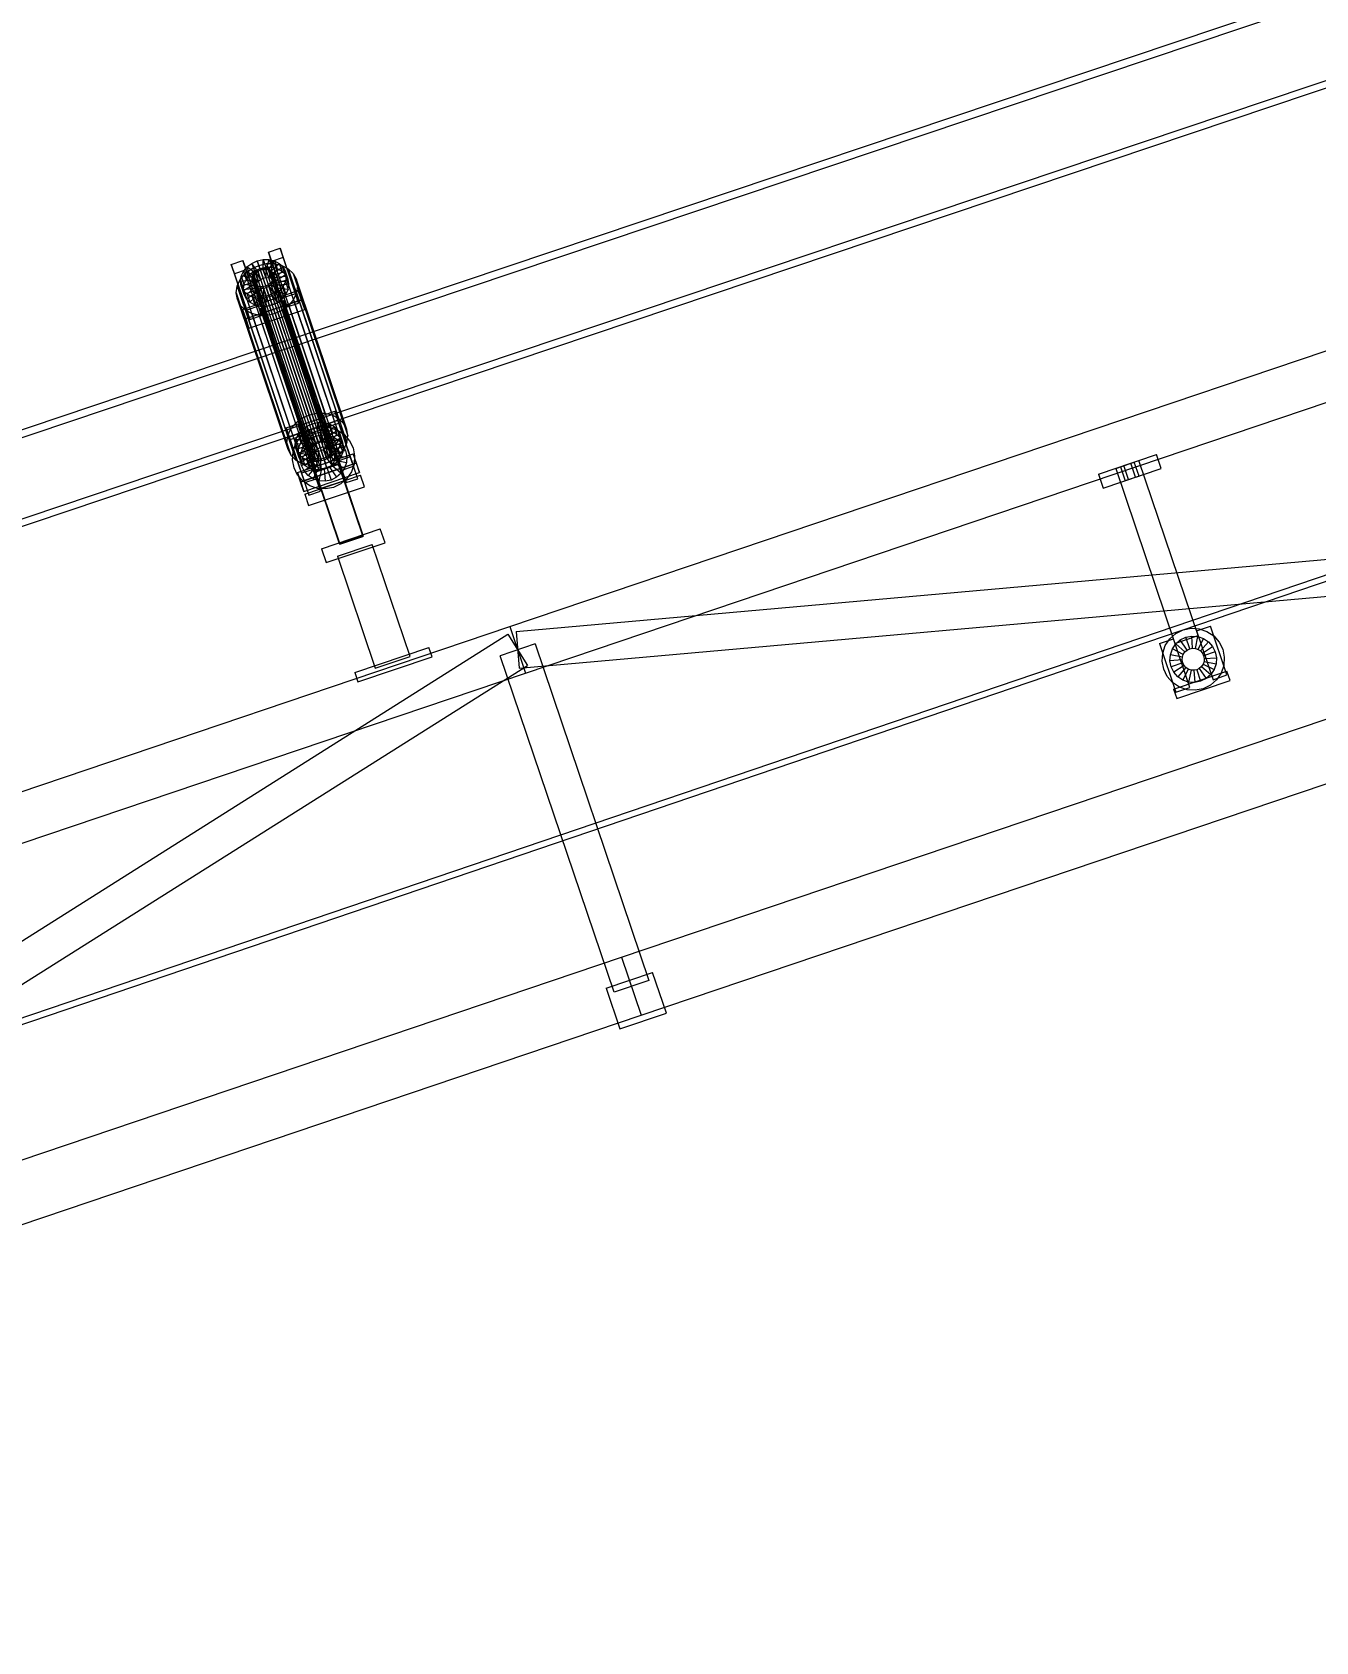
# Model space of a CAD drawing. Header units: millimetres. Extents: x -1970 to 34302, y -65268 to 6837.
# Drawn here: x 5354 to 6402, y 888 to 2202 of the extents above; entities that cross this region are included whole.
import ezdxf

# ---------------------------------------------------------------- set-up
doc = ezdxf.new("R2010")
doc.units = ezdxf.units.MM
doc.layers.add('COTAS_P', color=1, linetype='Continuous', lineweight=0)
doc.layers.add('lateral_C01', color=7, linetype='Continuous', lineweight=0)
doc.dimstyles.new('R19_100', dxfattribs={"dimtxt": 250, "dimasz": 150, "dimexe": 150, "dimexo": 80, "dimgap": 100, "dimtad": 1, "dimtih": 1, "dimtoh": 1, "dimdsep": 46, "dimcen": 0.09, "dimadec": 0, "dimazin": 0, "dimtfac": 1, "dimtdec": 4, "dimtofl": 0, "dimtmove": 0, "dimatfit": 3, "dimfxl": 1, "dimtolj": 1, "dimtzin": 0, "dimarcsym": 0})

# ---------------------------------------------------------------- blocks, each defined once
blk = doc.blocks.new('*D0')
at = {"layer": 'COTAS_P', "color": 0, "lineweight": -2, "transparency": 16777216}
for p, q in [((10918.9, 3565.8), (10608.3, 4484.8)), ((1803.3, 1350.6), (10514.3, 4294.7)), ((1923.7, 525.8), (1613.2, 1444.7))]:
    blk.add_line(p, q, dxfattribs=at)
at = {"layer": 'COTAS_P', "color": 0, "transparency": 16777216}
for points in [[(10506.3, 4318.3), (10522.3, 4271), (10656.4, 4342.7)], [(1795.3, 1374.3), (1811.3, 1327), (1661.2, 1302.6)]]:
    blk.add_solid(points, dxfattribs=at)
at = {"layer": 'Defpoints', "color": 0, "transparency": 16777216}
for p in [(10656.4, 4342.7), (10944.5, 3490.1), (1949.4, 450)]:
    blk.add_point(p, dxfattribs=at)

msp = doc.modelspace()

# ---------------------------------------------------------------- linework, layer by layer
at = {"layer": 'lateral_C01'}
for p, q in [((2012.494, 264.236), (11002.451, 3319.63)), ((2014.103, 259.502), (11004.06, 3314.896)), ((6488.479, 2261.366), (5559.532, 1949.179)), ((5561.443, 1943.492), (6490.39, 2255.679)), ((5581.458, 1883.936), (6510.405, 2196.123)), ((6512.316, 2190.435), (5583.369, 1878.248)), ((5743.596, 1716.487), (6880.426, 2100.696)), ((5756.402, 1678.593), (6893.233, 2062.802)), ((5546.499, 2022.34), (5555.973, 2025.541)), ((5555.973, 2025.541), (5558.531, 2017.93)), ((5568.593, 1988.302), (5555.973, 2025.541)), ((5516.184, 2012.094), (5525.657, 2015.296)), ((5518.742, 2004.482), (5516.184, 2012.094)), ((5516.184, 2012.094), (5528.804, 1974.855)), ((5525.657, 2015.296), (5528.215, 2007.684)), ((5538.277, 1978.057), (5525.657, 2015.296)), ((5528.982, 2010.154), (5532.824, 2013.094)), ((5532.553, 2008.66), (5538.553, 2011.437)), ((5532.824, 2013.094), (5537.313, 2015.171)), ((5537.816, 2006.429), (5532.824, 2013.094)), ((5532.824, 2013.094), (5535.017, 2006.57)), ((5537.313, 2015.171), (5542.141, 2016.243)), ((5539.942, 2007.413), (5537.313, 2015.171)), ((5537.313, 2015.171), (5539.505, 2008.646)), ((5538.553, 2011.437), (5545.009, 2012.87)), ((5538.553, 2011.437), (5579.665, 1889.105)), ((5542.229, 2007.92), (5542.141, 2016.243)), ((5542.141, 2016.243), (5546.982, 2016.237)), ((5542.141, 2016.243), (5544.334, 2009.719)), ((5544.522, 2007.918), (5546.982, 2016.237)), ((5545.009, 2012.87), (5551.48, 2012.863)), ((5545.009, 2012.87), (5586.12, 1890.539)), ((5549.057, 2014.728), (5546.499, 2022.34)), ((5546.499, 2022.34), (5559.119, 1985.101)), ((5546.664, 2007.405), (5551.504, 2015.155)), ((5546.982, 2016.237), (5551.504, 2015.155)), ((5546.982, 2016.237), (5549.174, 2009.713)), ((5548.509, 2006.417), (5555.399, 2013.069)), ((5558.531, 2017.93), (5549.057, 2014.728)), ((5561.677, 1977.489), (5549.057, 2014.728)), ((5551.48, 2012.863), (5557.524, 2011.416)), ((5551.48, 2012.863), (5592.591, 1890.531)), ((5551.504, 2015.155), (5555.399, 2013.069)), ((5551.504, 2015.155), (5553.696, 2008.63)), ((5555.399, 2013.069), (5558.402, 2010.121)), ((5555.399, 2013.069), (5557.591, 2006.544)), ((5557.524, 2011.416), (5562.732, 2008.627)), ((5557.524, 2011.416), (5598.636, 1889.084)), ((5558.531, 2017.93), (5571.151, 1980.691)), ((5528.215, 2007.684), (5518.742, 2004.482)), ((5531.362, 1967.243), (5518.742, 2004.482)), ((5521.053, 1994.541), (5523.494, 1999.915)), ((5523.494, 1999.915), (5527.417, 2004.73)), ((5523.494, 1999.915), (5564.606, 1877.583)), ((5523.629, 1998.369), (5524.222, 2002.532)), ((5533.46, 1999.454), (5523.629, 1998.369)), ((5523.629, 1998.369), (5525.821, 1991.845)), ((5524.308, 1994.347), (5523.629, 1998.369)), ((5524.222, 2002.532), (5526.048, 2006.552)), ((5533.741, 2001.426), (5524.222, 2002.532)), ((5524.222, 2002.532), (5526.415, 1996.008)), ((5526.048, 2006.552), (5528.982, 2010.154)), ((5534.606, 2003.33), (5526.048, 2006.552)), ((5526.048, 2006.552), (5528.241, 2000.027)), ((5528.241, 2000.027), (5526.415, 1996.008)), ((5527.417, 2004.73), (5532.553, 2008.66)), ((5527.417, 2004.73), (5568.528, 1882.399)), ((5528.215, 2007.684), (5540.835, 1970.445)), ((5531.175, 2003.63), (5528.241, 2000.027)), ((5528.241, 2000.027), (5536.799, 1996.806)), ((5535.996, 2005.036), (5528.982, 2010.154)), ((5528.982, 2010.154), (5531.175, 2003.63)), ((5535.017, 2006.57), (5531.175, 2003.63)), ((5531.175, 2003.63), (5538.188, 1998.512)), ((5532.553, 2008.66), (5573.664, 1886.329)), ((5533.094, 2000.541), (5533.376, 2002.513)), ((5533.416, 1998.636), (5533.094, 2000.541)), ((5533.094, 2000.541), (5580.784, 1858.637)), ((5533.376, 2002.513), (5534.24, 2004.417)), ((5533.376, 2002.513), (5581.065, 1860.609)), ((5534.319, 1996.927), (5533.416, 1998.636)), ((5533.416, 1998.636), (5581.106, 1856.732)), ((5533.741, 2001.426), (5533.46, 1999.454)), ((5535.653, 1992.93), (5533.46, 1999.454)), ((5533.46, 1999.454), (5533.782, 1997.549)), ((5534.606, 2003.33), (5533.741, 2001.426)), ((5535.934, 1994.902), (5533.741, 2001.426)), ((5534.24, 2004.417), (5535.63, 2006.124)), ((5534.24, 2004.417), (5581.93, 1862.513)), ((5535.996, 2005.036), (5534.606, 2003.33)), ((5536.799, 1996.806), (5534.606, 2003.33)), ((5539.505, 2008.646), (5535.017, 2006.57)), ((5535.017, 2006.57), (5540.008, 1999.904)), ((5535.63, 2006.124), (5537.45, 2007.516)), ((5535.63, 2006.124), (5583.319, 1864.219)), ((5537.816, 2006.429), (5535.996, 2005.036)), ((5538.188, 1998.512), (5535.996, 2005.036)), ((5536.799, 1996.806), (5538.188, 1998.512)), ((5537.45, 2007.516), (5539.576, 2008.5)), ((5537.45, 2007.516), (5585.139, 1865.612)), ((5539.942, 2007.413), (5537.816, 2006.429)), ((5540.008, 1999.904), (5537.816, 2006.429)), ((5538.188, 1998.512), (5540.008, 1999.904)), ((5544.334, 2009.719), (5539.505, 2008.646)), ((5539.505, 2008.646), (5542.134, 2000.888)), ((5539.576, 2008.5), (5541.864, 2009.008)), ((5539.576, 2008.5), (5587.266, 1866.595)), ((5542.229, 2007.92), (5539.942, 2007.413)), ((5542.134, 2000.888), (5539.942, 2007.413)), ((5540.008, 1999.904), (5542.134, 2000.888)), ((5541.864, 2009.008), (5544.156, 2009.005)), ((5541.864, 2009.008), (5589.553, 1867.103)), ((5542.134, 2000.888), (5544.422, 2001.396)), ((5544.522, 2007.918), (5542.229, 2007.92)), ((5544.422, 2001.396), (5542.229, 2007.92)), ((5544.156, 2009.005), (5546.298, 2008.492)), ((5544.156, 2009.005), (5591.846, 1867.101)), ((5549.174, 2009.713), (5544.334, 2009.719)), ((5544.334, 2009.719), (5544.422, 2001.396)), ((5544.422, 2001.396), (5546.715, 2001.394)), ((5546.664, 2007.405), (5544.522, 2007.918)), ((5546.715, 2001.394), (5544.522, 2007.918)), ((5546.298, 2008.492), (5548.143, 2007.504)), ((5546.298, 2008.492), (5593.988, 1866.588)), ((5548.509, 2006.417), (5546.664, 2007.405)), ((5548.856, 2000.881), (5546.664, 2007.405)), ((5549.174, 2009.713), (5546.715, 2001.394)), ((5546.715, 2001.394), (5548.856, 2000.881)), ((5548.143, 2007.504), (5549.566, 2006.108)), ((5548.143, 2007.504), (5595.833, 1865.6)), ((5549.645, 1998.618), (5548.255, 1996.912)), ((5549.931, 2005.021), (5548.509, 2006.417)), ((5550.701, 1999.893), (5548.509, 2006.417)), ((5553.696, 2008.63), (5548.856, 2000.881)), ((5548.856, 2000.881), (5550.701, 1999.893)), ((5553.696, 2008.63), (5549.174, 2009.713)), ((5549.566, 2006.108), (5550.469, 2004.399)), ((5549.566, 2006.108), (5597.255, 1864.204)), ((5550.51, 2000.522), (5549.645, 1998.618)), ((5549.645, 1998.618), (5597.334, 1856.714)), ((5549.931, 2005.021), (5558.402, 2010.121)), ((5550.834, 2003.312), (5549.931, 2005.021)), ((5552.124, 1998.496), (5549.931, 2005.021)), ((5550.01, 1997.531), (5550.875, 1999.435)), ((5550.469, 2004.399), (5550.791, 2002.494)), ((5598.158, 1862.495), (5550.469, 2004.399)), ((5550.791, 2002.494), (5550.51, 2000.522)), ((5550.51, 2000.522), (5598.199, 1858.618)), ((5557.591, 2006.544), (5550.701, 1999.893)), ((5550.701, 1999.893), (5552.124, 1998.496)), ((5550.791, 2002.494), (5598.48, 1860.589)), ((5560.308, 2006.514), (5550.834, 2003.312)), ((5550.834, 2003.312), (5553.027, 1996.787)), ((5551.156, 2001.406), (5550.834, 2003.312)), ((5550.875, 1999.435), (5551.156, 2001.406)), ((5550.875, 1999.435), (5560.394, 1998.328)), ((5553.068, 1992.91), (5550.875, 1999.435)), ((5551.156, 2001.406), (5560.987, 2002.491)), ((5553.349, 1994.882), (5551.156, 2001.406)), ((5560.594, 2003.597), (5552.124, 1998.496)), ((5552.124, 1998.496), (5553.027, 1996.787)), ((5553.027, 1996.787), (5562.5, 1999.989)), ((5557.591, 2006.544), (5553.696, 2008.63)), ((5560.594, 2003.597), (5557.591, 2006.544)), ((5558.402, 2010.121), (5560.308, 2006.514)), ((5558.402, 2010.121), (5560.594, 2003.597)), ((5560.394, 1998.328), (5558.568, 1994.309)), ((5562.5, 1999.989), (5560.308, 2006.514)), ((5560.308, 2006.514), (5560.987, 2002.491)), ((5560.987, 2002.491), (5560.394, 1998.328)), ((5560.394, 1998.328), (5562.587, 1991.804)), ((5562.5, 1999.989), (5560.594, 2003.597)), ((5560.987, 2002.491), (5563.18, 1995.967)), ((5563.18, 1995.967), (5562.5, 1999.989)), ((5562.732, 2008.627), (5566.746, 2004.687)), ((5562.732, 2008.627), (5603.843, 1886.295)), ((5566.746, 2004.687), (5569.294, 1999.864)), ((5566.746, 2004.687), (5607.857, 1882.355)), ((5569.294, 1999.864), (5570.203, 1994.486)), ((5610.406, 1877.532), (5569.294, 1999.864)), ((5520.26, 1988.976), (5521.053, 1994.541)), ((5521.169, 1983.599), (5520.26, 1988.976)), ((5520.26, 1988.976), (5561.371, 1866.645)), ((5521.053, 1994.541), (5562.165, 1872.21)), ((5533.782, 1997.549), (5524.308, 1994.347)), ((5524.308, 1994.347), (5526.501, 1987.823)), ((5526.215, 1990.739), (5524.308, 1994.347)), ((5525.436, 1975.446), (5570.909, 1990.814)), ((5526.415, 1996.008), (5525.821, 1991.845)), ((5525.821, 1991.845), (5535.653, 1992.93)), ((5525.821, 1991.845), (5526.501, 1987.823)), ((5534.685, 1995.84), (5526.215, 1990.739)), ((5526.215, 1990.739), (5528.407, 1984.215)), ((5529.218, 1987.792), (5526.215, 1990.739)), ((5526.415, 1996.008), (5535.934, 1994.902)), ((5526.501, 1987.823), (5535.974, 1991.024)), ((5526.501, 1987.823), (5528.407, 1984.215)), ((5528.407, 1984.215), (5536.877, 1989.315)), ((5536.107, 1994.444), (5529.218, 1987.792)), ((5529.218, 1987.792), (5531.41, 1981.267)), ((5533.113, 1985.706), (5529.218, 1987.792)), ((5531.41, 1981.267), (5538.3, 1987.919)), ((5537.952, 1993.455), (5533.113, 1985.706)), ((5533.113, 1985.706), (5535.305, 1979.181)), ((5537.634, 1984.623), (5533.113, 1985.706)), ((5535.974, 1991.024), (5533.782, 1997.549)), ((5533.782, 1997.549), (5534.685, 1995.84)), ((5535.742, 1995.531), (5534.319, 1996.927)), ((5534.319, 1996.927), (5582.009, 1855.023)), ((5536.877, 1989.315), (5534.685, 1995.84)), ((5534.685, 1995.84), (5536.107, 1994.444)), ((5535.305, 1979.181), (5540.145, 1986.931)), ((5535.653, 1992.93), (5535.934, 1994.902)), ((5535.974, 1991.024), (5535.653, 1992.93)), ((5537.587, 1994.543), (5535.742, 1995.531)), ((5535.742, 1995.531), (5583.431, 1853.627)), ((5535.934, 1994.902), (5536.799, 1996.806)), ((5536.877, 1989.315), (5535.974, 1991.024)), ((5538.3, 1987.919), (5536.107, 1994.444)), ((5536.107, 1994.444), (5537.952, 1993.455)), ((5538.3, 1987.919), (5536.877, 1989.315)), ((5539.729, 1994.03), (5537.587, 1994.543)), ((5537.587, 1994.543), (5585.276, 1852.638)), ((5540.094, 1992.943), (5537.634, 1984.623)), ((5537.634, 1984.623), (5539.827, 1978.099)), ((5542.475, 1984.618), (5537.634, 1984.623)), ((5540.145, 1986.931), (5537.952, 1993.455)), ((5537.952, 1993.455), (5540.094, 1992.943)), ((5540.145, 1986.931), (5538.3, 1987.919)), ((5542.022, 1994.027), (5539.729, 1994.03)), ((5539.729, 1994.03), (5587.418, 1852.126)), ((5539.827, 1978.099), (5542.287, 1986.418)), ((5542.287, 1986.418), (5540.094, 1992.943)), ((5540.094, 1992.943), (5542.387, 1992.94)), ((5542.287, 1986.418), (5540.145, 1986.931)), ((5544.309, 1994.535), (5542.022, 1994.027)), ((5542.022, 1994.027), (5589.711, 1852.123)), ((5544.58, 1986.416), (5542.287, 1986.418)), ((5542.387, 1992.94), (5544.674, 1993.448)), ((5542.387, 1992.94), (5542.475, 1984.618)), ((5544.58, 1986.416), (5542.387, 1992.94)), ((5547.304, 1985.69), (5542.475, 1984.618)), ((5542.475, 1984.618), (5544.667, 1978.093)), ((5546.435, 1995.519), (5544.309, 1994.535)), ((5544.309, 1994.535), (5591.998, 1852.631)), ((5546.867, 1986.924), (5544.58, 1986.416)), ((5544.667, 1978.093), (5544.58, 1986.416)), ((5544.674, 1993.448), (5546.8, 1994.432)), ((5544.674, 1993.448), (5547.304, 1985.69)), ((5546.867, 1986.924), (5544.674, 1993.448)), ((5548.255, 1996.912), (5546.435, 1995.519)), ((5546.435, 1995.519), (5594.124, 1853.615)), ((5546.8, 1994.432), (5548.62, 1995.824)), ((5546.8, 1994.432), (5551.792, 1987.767)), ((5548.993, 1987.907), (5546.8, 1994.432)), ((5548.993, 1987.907), (5546.867, 1986.924)), ((5549.496, 1979.165), (5546.867, 1986.924)), ((5551.792, 1987.767), (5547.304, 1985.69)), ((5547.304, 1985.69), (5549.496, 1979.165)), ((5548.255, 1996.912), (5595.944, 1855.007)), ((5548.62, 1995.824), (5550.01, 1997.531)), ((5548.62, 1995.824), (5555.634, 1990.706)), ((5550.813, 1989.3), (5548.62, 1995.824)), ((5550.813, 1989.3), (5548.993, 1987.907)), ((5553.985, 1981.242), (5548.993, 1987.907)), ((5550.01, 1997.531), (5558.568, 1994.309)), ((5552.203, 1991.006), (5550.01, 1997.531)), ((5552.203, 1991.006), (5550.813, 1989.3)), ((5557.827, 1984.182), (5550.813, 1989.3)), ((5555.634, 1990.706), (5551.792, 1987.767)), ((5551.792, 1987.767), (5553.985, 1981.242)), ((5553.068, 1992.91), (5552.203, 1991.006)), ((5560.761, 1987.784), (5552.203, 1991.006)), ((5553.027, 1996.787), (5553.349, 1994.882)), ((5553.349, 1994.882), (5553.068, 1992.91)), ((5562.587, 1991.804), (5553.068, 1992.91)), ((5563.18, 1995.967), (5553.349, 1994.882)), ((5558.568, 1994.309), (5555.634, 1990.706)), ((5555.634, 1990.706), (5557.827, 1984.182)), ((5557.827, 1984.182), (5560.761, 1987.784)), ((5558.568, 1994.309), (5560.761, 1987.784)), ((5568.593, 1988.302), (5559.119, 1985.101)), ((5559.119, 1985.101), (5561.677, 1977.489)), ((5560.761, 1987.784), (5562.587, 1991.804)), ((5562.587, 1991.804), (5563.18, 1995.967)), ((5569.41, 1988.921), (5566.969, 1983.548)), ((5571.151, 1980.691), (5568.593, 1988.302)), ((5570.203, 1994.486), (5569.41, 1988.921)), ((5569.41, 1988.921), (5610.521, 1866.59)), ((5570.203, 1994.486), (5611.314, 1872.155)), ((5570.909, 1990.814), (5573.467, 1983.203)), ((5573.538, 1983.056), (5570.909, 1990.814)), ((5523.717, 1978.776), (5521.169, 1983.599)), ((5521.169, 1983.599), (5562.28, 1861.267)), ((5527.732, 1974.835), (5523.717, 1978.776)), ((5523.717, 1978.776), (5564.828, 1856.444)), ((5527.994, 1967.834), (5525.436, 1975.446)), ((5525.436, 1975.446), (5528.065, 1967.688)), ((5532.939, 1972.047), (5527.732, 1974.835)), ((5527.732, 1974.835), (5568.843, 1852.504)), ((5573.467, 1983.203), (5527.994, 1967.834)), ((5573.538, 1983.056), (5528.065, 1967.688)), ((5528.407, 1984.215), (5531.41, 1981.267)), ((5538.277, 1978.057), (5528.804, 1974.855)), ((5528.804, 1974.855), (5531.362, 1967.243)), ((5530.623, 1960.076), (5576.096, 1975.445)), ((5531.41, 1981.267), (5535.305, 1979.181)), ((5538.984, 1970.599), (5532.939, 1972.047)), ((5532.939, 1972.047), (5574.05, 1849.715)), ((5535.305, 1979.181), (5539.827, 1978.099)), ((5540.835, 1970.445), (5538.277, 1978.057)), ((5539.827, 1978.099), (5544.667, 1978.093)), ((5539.937, 1976.243), (5558.884, 1982.647)), ((5540.019, 1976.002), (5539.937, 1976.243)), ((5604.813, 1784.295), (5539.937, 1976.243)), ((5558.966, 1982.406), (5540.019, 1976.002)), ((5604.894, 1784.054), (5540.019, 1976.002)), ((5544.667, 1978.093), (5549.496, 1979.165)), ((5551.91, 1972.025), (5545.454, 1970.592)), ((5549.496, 1979.165), (5553.985, 1981.242)), ((5557.91, 1974.802), (5551.91, 1972.025)), ((5551.91, 1972.025), (5593.021, 1849.694)), ((5553.985, 1981.242), (5557.827, 1984.182)), ((5563.046, 1978.732), (5557.91, 1974.802)), ((5557.91, 1974.802), (5599.021, 1852.47)), ((5558.884, 1982.647), (5558.966, 1982.406)), ((5623.76, 1790.699), (5558.884, 1982.647)), ((5558.966, 1982.406), (5623.841, 1790.458)), ((5561.677, 1977.489), (5571.151, 1980.691)), ((5566.969, 1983.548), (5563.046, 1978.732)), ((5563.046, 1978.732), (5604.158, 1856.4)), ((5566.969, 1983.548), (5608.08, 1861.216)), ((5573.467, 1983.203), (5576.096, 1975.445)), ((5576.096, 1975.445), (5573.538, 1983.056)), ((5530.623, 1960.076), (5527.994, 1967.834)), ((5528.065, 1967.688), (5530.623, 1960.076)), ((5531.362, 1967.243), (5540.835, 1970.445)), ((5545.454, 1970.592), (5538.984, 1970.599)), ((5538.984, 1970.599), (5580.095, 1848.268)), ((5545.454, 1970.592), (5586.566, 1848.261)), ((5559.532, 1949.179), (4630.585, 1636.992)), ((5581.458, 1883.936), (5559.532, 1949.179)), ((5559.532, 1949.179), (5561.443, 1943.492)), ((4632.496, 1631.305), (5561.443, 1943.492)), ((5561.443, 1943.492), (5583.369, 1878.248)), ((4652.511, 1571.749), (5581.458, 1883.936)), ((5560.949, 1878.889), (5570.423, 1882.09)), ((5568.528, 1882.399), (5564.606, 1877.583)), ((5573.664, 1886.329), (5568.528, 1882.399)), ((5570.423, 1882.09), (5572.981, 1874.479)), ((5583.043, 1844.851), (5570.423, 1882.09)), ((5579.665, 1889.105), (5573.664, 1886.329)), ((5573.748, 1876.949), (5577.59, 1879.889)), ((5577.59, 1879.889), (5582.078, 1881.965)), ((5582.581, 1873.223), (5577.59, 1879.889)), ((5577.59, 1879.889), (5579.782, 1873.364)), ((5586.12, 1890.539), (5579.665, 1889.105)), ((5582.078, 1881.965), (5586.907, 1883.038)), ((5584.707, 1874.207), (5582.078, 1881.965)), ((5582.078, 1881.965), (5584.271, 1875.441)), ((5583.369, 1878.248), (5589.874, 1879.533)), ((5592.591, 1890.531), (5586.12, 1890.539)), ((5586.995, 1874.715), (5586.907, 1883.038)), ((5586.907, 1883.038), (5591.747, 1883.032)), ((5586.907, 1883.038), (5589.1, 1876.513)), ((5589.288, 1874.713), (5591.747, 1883.032)), ((5589.874, 1879.533), (5596.49, 1879.091)), ((5591.265, 1889.134), (5600.738, 1892.336)), ((5593.823, 1881.522), (5591.265, 1889.134)), ((5591.265, 1889.134), (5603.885, 1851.895)), ((5591.429, 1874.2), (5596.269, 1881.95)), ((5591.747, 1883.032), (5596.269, 1881.95)), ((5591.747, 1883.032), (5593.94, 1876.508)), ((5598.636, 1889.084), (5592.591, 1890.531)), ((5593.275, 1873.212), (5600.164, 1879.863)), ((5603.296, 1884.724), (5593.823, 1881.522)), ((5606.443, 1844.283), (5593.823, 1881.522)), ((5594.559, 1879.497), (5604.032, 1882.698)), ((5594.559, 1879.497), (5609.927, 1834.023)), ((5596.269, 1881.95), (5600.164, 1879.863)), ((5596.269, 1881.95), (5598.462, 1875.425)), ((5603.843, 1886.295), (5598.636, 1889.084)), ((5600.164, 1879.863), (5603.167, 1876.916)), ((5600.164, 1879.863), (5602.357, 1873.339)), ((5600.738, 1892.336), (5603.296, 1884.724)), ((5613.359, 1855.097), (5600.738, 1892.336)), ((5603.296, 1884.724), (5615.917, 1847.485)), ((5607.857, 1882.355), (5603.843, 1886.295)), ((5619.401, 1837.225), (5604.032, 1882.698)), ((5610.406, 1877.532), (5607.857, 1882.355)), ((5583.369, 1878.248), (4654.422, 1566.061)), ((5563.507, 1871.277), (5560.949, 1878.889)), ((5560.949, 1878.889), (5573.57, 1841.65)), ((5562.165, 1872.21), (5561.371, 1866.645)), ((5561.371, 1866.645), (5562.28, 1861.267)), ((5564.606, 1877.583), (5562.165, 1872.21)), ((5572.981, 1874.479), (5563.507, 1871.277)), ((5576.128, 1834.038), (5563.507, 1871.277)), ((5564.243, 1869.251), (5573.717, 1872.453)), ((5564.243, 1869.251), (5579.611, 1823.778)), ((5568.394, 1865.164), (5568.988, 1869.327)), ((5568.736, 1865.45), (5572.427, 1870.958)), ((5568.988, 1869.327), (5570.814, 1873.346)), ((5578.507, 1868.221), (5568.988, 1869.327)), ((5568.988, 1869.327), (5571.18, 1862.802)), ((5570.814, 1873.346), (5573.748, 1876.949)), ((5579.372, 1870.125), (5570.814, 1873.346)), ((5570.814, 1873.346), (5573.006, 1866.822)), ((5573.006, 1866.822), (5571.18, 1862.802)), ((5572.427, 1870.958), (5577.418, 1875.324)), ((5572.981, 1874.479), (5585.601, 1837.24)), ((5575.94, 1870.424), (5573.006, 1866.822)), ((5573.006, 1866.822), (5581.564, 1863.6)), ((5589.085, 1826.979), (5573.717, 1872.453)), ((5580.761, 1871.831), (5573.748, 1876.949)), ((5573.748, 1876.949), (5575.94, 1870.424)), ((5574.472, 1862.612), (5577.233, 1866.732)), ((5579.782, 1873.364), (5575.94, 1870.424)), ((5575.94, 1870.424), (5582.954, 1865.307)), ((5577.233, 1866.732), (5580.967, 1869.997)), ((5584.743, 1860.129), (5577.233, 1866.732)), ((5577.418, 1875.324), (5583.369, 1878.248)), ((5578.507, 1868.221), (5578.226, 1866.249)), ((5579.372, 1870.125), (5578.507, 1868.221)), ((5580.699, 1861.696), (5578.507, 1868.221)), ((5580.761, 1871.831), (5579.372, 1870.125)), ((5581.564, 1863.6), (5579.372, 1870.125)), ((5584.271, 1875.441), (5579.782, 1873.364)), ((5579.782, 1873.364), (5584.774, 1866.699)), ((5582.581, 1873.223), (5580.761, 1871.831)), ((5582.954, 1865.307), (5580.761, 1871.831)), ((5580.967, 1869.997), (5585.418, 1872.185)), ((5586.511, 1861.675), (5580.967, 1869.997)), ((5584.707, 1874.207), (5582.581, 1873.223)), ((5584.774, 1866.699), (5582.581, 1873.223)), ((5582.954, 1865.307), (5584.774, 1866.699)), ((5589.1, 1876.513), (5584.271, 1875.441)), ((5584.271, 1875.441), (5586.9, 1867.683)), ((5586.995, 1874.715), (5584.707, 1874.207)), ((5586.9, 1867.683), (5584.707, 1874.207)), ((5584.774, 1866.699), (5586.9, 1867.683)), ((5587.266, 1866.595), (5585.139, 1865.612)), ((5585.418, 1872.185), (5590.284, 1873.146)), ((5588.62, 1862.712), (5585.418, 1872.185)), ((5586.9, 1867.683), (5589.187, 1868.191)), ((5589.288, 1874.713), (5586.995, 1874.715)), ((5589.187, 1868.191), (5586.995, 1874.715)), ((5589.553, 1867.103), (5587.266, 1866.595)), ((5593.94, 1876.508), (5589.1, 1876.513)), ((5589.1, 1876.513), (5589.187, 1868.191)), ((5589.187, 1868.191), (5591.48, 1868.188)), ((5591.429, 1874.2), (5589.288, 1874.713)), ((5591.48, 1868.188), (5589.288, 1874.713)), ((5591.846, 1867.101), (5589.553, 1867.103)), ((5590.925, 1863.167), (5590.284, 1873.146)), ((5590.284, 1873.146), (5595.233, 1872.815)), ((5593.275, 1873.212), (5591.429, 1874.2)), ((5593.622, 1867.675), (5591.429, 1874.2)), ((5593.94, 1876.508), (5591.48, 1868.188)), ((5591.48, 1868.188), (5593.622, 1867.675)), ((5593.988, 1866.588), (5591.846, 1867.101)), ((5593.269, 1863.01), (5595.233, 1872.815)), ((5594.697, 1871.815), (5593.275, 1873.212)), ((5595.467, 1866.687), (5593.275, 1873.212)), ((5598.462, 1875.425), (5593.622, 1867.675)), ((5593.622, 1867.675), (5595.467, 1866.687)), ((5598.462, 1875.425), (5593.94, 1876.508)), ((5595.833, 1865.6), (5593.988, 1866.588)), ((5594.697, 1871.815), (5603.167, 1876.916)), ((5595.6, 1870.106), (5594.697, 1871.815)), ((5596.89, 1865.291), (5594.697, 1871.815)), ((5595.233, 1872.815), (5599.928, 1871.215)), ((5602.357, 1873.339), (5595.467, 1866.687)), ((5595.467, 1866.687), (5596.89, 1865.291)), ((5595.493, 1862.252), (5599.928, 1871.215)), ((5605.074, 1873.308), (5595.6, 1870.106)), ((5595.6, 1870.106), (5597.793, 1863.582)), ((5595.922, 1868.201), (5595.6, 1870.106)), ((5595.641, 1866.229), (5595.922, 1868.201)), ((5595.922, 1868.201), (5605.753, 1869.286)), ((5598.115, 1861.677), (5595.922, 1868.201)), ((5596.49, 1879.091), (5602.766, 1876.951)), ((5605.36, 1870.392), (5596.89, 1865.291)), ((5597.445, 1860.944), (5604.048, 1868.454)), ((5597.793, 1863.582), (5607.266, 1866.784)), ((5602.357, 1873.339), (5598.462, 1875.425)), ((5599.928, 1871.215), (5604.048, 1868.454)), ((5605.36, 1870.392), (5602.357, 1873.339)), ((5602.766, 1876.951), (5608.274, 1873.26)), ((5603.167, 1876.916), (5605.074, 1873.308)), ((5603.167, 1876.916), (5605.36, 1870.392)), ((5604.048, 1868.454), (5607.314, 1864.72)), ((5607.266, 1866.784), (5605.074, 1873.308)), ((5605.074, 1873.308), (5605.753, 1869.286)), ((5605.753, 1869.286), (5605.16, 1865.123)), ((5607.266, 1866.784), (5605.36, 1870.392)), ((5605.753, 1869.286), (5607.946, 1862.761)), ((5607.946, 1862.761), (5607.266, 1866.784)), ((5608.08, 1861.216), (5610.521, 1866.59)), ((5608.274, 1873.26), (5612.64, 1868.269)), ((5611.314, 1872.155), (5610.406, 1877.532)), ((5610.521, 1866.59), (5611.314, 1872.155)), ((5612.64, 1868.269), (5615.565, 1862.318)), ((5562.28, 1861.267), (5564.828, 1856.444)), ((5564.828, 1856.444), (5568.843, 1852.504)), ((5566.154, 1852.558), (5566.596, 1859.174)), ((5566.596, 1859.174), (5568.736, 1865.45)), ((5578.226, 1866.249), (5568.394, 1865.164)), ((5568.394, 1865.164), (5570.587, 1858.64)), ((5569.074, 1861.142), (5568.394, 1865.164)), ((5578.548, 1864.343), (5569.074, 1861.142)), ((5569.074, 1861.142), (5571.267, 1854.617)), ((5570.98, 1857.534), (5569.074, 1861.142)), ((5570.202, 1842.241), (5615.675, 1857.609)), ((5571.18, 1862.802), (5570.587, 1858.64)), ((5570.587, 1858.64), (5580.418, 1859.724)), ((5570.587, 1858.64), (5571.267, 1854.617)), ((5579.451, 1862.634), (5570.98, 1857.534)), ((5570.98, 1857.534), (5573.173, 1851.009)), ((5573.983, 1854.586), (5570.98, 1857.534)), ((5571.18, 1862.802), (5580.699, 1861.696)), ((5571.267, 1854.617), (5580.74, 1857.819)), ((5571.267, 1854.617), (5573.173, 1851.009)), ((5572.541, 1852.968), (5572.872, 1857.917)), ((5582.52, 1853.609), (5572.541, 1852.968)), ((5572.872, 1857.917), (5574.472, 1862.612)), ((5582.677, 1855.953), (5572.872, 1857.917)), ((5573.173, 1851.009), (5581.643, 1856.11)), ((5580.873, 1861.238), (5573.983, 1854.586)), ((5573.983, 1854.586), (5576.176, 1848.062)), ((5577.878, 1852.5), (5573.983, 1854.586)), ((5583.435, 1858.177), (5574.472, 1862.612)), ((5576.176, 1848.062), (5583.066, 1854.714)), ((5582.718, 1860.25), (5577.878, 1852.5)), ((5580.418, 1859.724), (5578.226, 1866.249)), ((5578.226, 1866.249), (5578.548, 1864.343)), ((5580.74, 1857.819), (5578.548, 1864.343)), ((5578.548, 1864.343), (5579.451, 1862.634)), ((5581.643, 1856.11), (5579.451, 1862.634)), ((5579.451, 1862.634), (5580.873, 1861.238)), ((5580.071, 1845.976), (5584.911, 1853.726)), ((5580.418, 1859.724), (5580.699, 1861.696)), ((5580.74, 1857.819), (5580.418, 1859.724)), ((5580.699, 1861.696), (5581.564, 1863.6)), ((5581.643, 1856.11), (5580.74, 1857.819)), ((5581.065, 1860.609), (5580.784, 1858.637)), ((5580.784, 1858.637), (5581.106, 1856.732)), ((5583.066, 1854.714), (5580.873, 1861.238)), ((5580.873, 1861.238), (5582.718, 1860.25)), ((5581.93, 1862.513), (5581.065, 1860.609)), ((5581.106, 1856.732), (5582.009, 1855.023)), ((5581.564, 1863.6), (5582.954, 1865.307)), ((5583.066, 1854.714), (5581.643, 1856.11)), ((5583.319, 1864.219), (5581.93, 1862.513)), ((5582.009, 1855.023), (5583.431, 1853.627)), ((5584.86, 1859.737), (5582.4, 1851.418)), ((5582.52, 1853.609), (5582.677, 1855.953)), ((5582.975, 1851.304), (5582.52, 1853.609)), ((5582.677, 1855.953), (5583.435, 1858.177)), ((5584.911, 1853.726), (5582.718, 1860.25)), ((5582.718, 1860.25), (5584.86, 1859.737)), ((5584.911, 1853.726), (5583.066, 1854.714)), ((5585.139, 1865.612), (5583.319, 1864.219)), ((5583.431, 1853.627), (5585.276, 1852.638)), ((5583.435, 1858.177), (5584.743, 1860.129)), ((5584.593, 1844.893), (5587.053, 1853.213)), ((5584.743, 1860.129), (5586.511, 1861.675)), ((5587.053, 1853.213), (5584.86, 1859.737)), ((5584.86, 1859.737), (5587.153, 1859.735)), ((5587.053, 1853.213), (5584.911, 1853.726)), ((5586.511, 1861.675), (5588.62, 1862.712)), ((5589.345, 1853.21), (5587.053, 1853.213)), ((5587.153, 1859.735), (5589.44, 1860.243)), ((5587.153, 1859.735), (5587.24, 1851.412)), ((5589.345, 1853.21), (5587.153, 1859.735)), ((5588.62, 1862.712), (5590.925, 1863.167)), ((5591.633, 1853.718), (5589.345, 1853.21)), ((5589.433, 1844.888), (5589.345, 1853.21)), ((5589.44, 1860.243), (5591.566, 1861.226)), ((5589.44, 1860.243), (5592.069, 1852.484)), ((5591.633, 1853.718), (5589.44, 1860.243)), ((5590.925, 1863.167), (5593.269, 1863.01)), ((5591.566, 1861.226), (5593.386, 1862.619)), ((5591.566, 1861.226), (5596.558, 1854.561)), ((5593.759, 1854.702), (5591.566, 1861.226)), ((5593.759, 1854.702), (5591.633, 1853.718)), ((5594.262, 1845.96), (5591.633, 1853.718)), ((5591.998, 1852.631), (5594.124, 1853.615)), ((5596.558, 1854.561), (5592.069, 1852.484)), ((5593.269, 1863.01), (5595.493, 1862.252)), ((5593.386, 1862.619), (5594.776, 1864.325)), ((5593.386, 1862.619), (5600.4, 1857.501)), ((5595.579, 1856.094), (5593.386, 1862.619)), ((5595.579, 1856.094), (5593.759, 1854.702)), ((5598.75, 1848.037), (5593.759, 1854.702)), ((5594.124, 1853.615), (5595.944, 1855.007)), ((5594.776, 1864.325), (5595.641, 1866.229)), ((5594.776, 1864.325), (5603.334, 1861.103)), ((5596.969, 1857.801), (5594.776, 1864.325)), ((5595.493, 1862.252), (5597.445, 1860.944)), ((5596.969, 1857.801), (5595.579, 1856.094)), ((5602.592, 1850.977), (5595.579, 1856.094)), ((5595.641, 1866.229), (5605.16, 1865.123)), ((5597.833, 1859.705), (5595.641, 1866.229)), ((5597.255, 1864.204), (5595.833, 1865.6)), ((5595.944, 1855.007), (5597.334, 1856.714)), ((5600.4, 1857.501), (5596.558, 1854.561)), ((5596.558, 1854.561), (5598.75, 1848.037)), ((5596.89, 1865.291), (5597.793, 1863.582)), ((5597.833, 1859.705), (5596.969, 1857.801)), ((5605.526, 1854.579), (5596.969, 1857.801)), ((5598.158, 1862.495), (5597.255, 1864.204)), ((5597.334, 1856.714), (5598.199, 1858.618)), ((5597.445, 1860.944), (5598.992, 1859.175)), ((5597.793, 1863.582), (5598.115, 1861.677)), ((5598.115, 1861.677), (5597.833, 1859.705)), ((5607.352, 1858.599), (5597.833, 1859.705)), ((5607.946, 1862.761), (5598.115, 1861.677)), ((5598.48, 1860.589), (5598.158, 1862.495)), ((5598.199, 1858.618), (5598.48, 1860.589)), ((5598.992, 1859.175), (5607.314, 1864.72)), ((5598.992, 1859.175), (5600.028, 1857.067)), ((5599.021, 1852.47), (5604.158, 1856.4)), ((5609.501, 1860.269), (5600.028, 1857.067)), ((5600.028, 1857.067), (5600.483, 1854.762)), ((5600.483, 1854.762), (5600.326, 1852.418)), ((5603.334, 1861.103), (5600.4, 1857.501)), ((5600.4, 1857.501), (5602.592, 1850.977)), ((5600.483, 1854.762), (5610.463, 1855.403)), ((5602.592, 1850.977), (5605.526, 1854.579)), ((5605.16, 1865.123), (5603.334, 1861.103)), ((5603.334, 1861.103), (5605.526, 1854.579)), ((5613.359, 1855.097), (5603.885, 1851.895)), ((5604.158, 1856.4), (5608.08, 1861.216)), ((5605.16, 1865.123), (5607.352, 1858.599)), ((5605.526, 1854.579), (5607.352, 1858.599)), ((5607.314, 1864.72), (5609.501, 1860.269)), ((5607.352, 1858.599), (5607.946, 1862.761)), ((5609.501, 1860.269), (5610.463, 1855.403)), ((5610.463, 1855.403), (5610.132, 1850.454)), ((5615.917, 1847.485), (5613.359, 1855.097)), ((5615.565, 1862.318), (5616.849, 1855.813)), ((5615.675, 1857.609), (5618.233, 1849.997)), ((5618.304, 1849.851), (5615.675, 1857.609)), ((5616.849, 1855.813), (5616.407, 1849.197)), ((6224.064, 1840.868), (6271.432, 1856.877)), ((6275.274, 1845.509), (6271.432, 1856.877)), ((5567.439, 1846.053), (5566.154, 1852.558)), ((5570.363, 1840.102), (5567.439, 1846.053)), ((5568.843, 1852.504), (5574.05, 1849.715)), ((5572.76, 1834.629), (5570.202, 1842.241)), ((5570.202, 1842.241), (5572.831, 1834.483)), ((5574.729, 1835.111), (5570.363, 1840.102)), ((5573.502, 1848.102), (5572.541, 1852.968)), ((5618.233, 1849.997), (5572.76, 1834.629)), ((5618.304, 1849.851), (5572.831, 1834.483)), ((5573.173, 1851.009), (5576.176, 1848.062)), ((5582.975, 1851.304), (5573.502, 1848.102)), ((5575.69, 1843.651), (5573.502, 1848.102)), ((5583.043, 1844.851), (5573.57, 1841.65)), ((5573.57, 1841.65), (5576.128, 1834.038)), ((5574.05, 1849.715), (5580.095, 1848.268)), ((5575.389, 1826.871), (5620.862, 1842.239)), ((5584.012, 1849.195), (5575.69, 1843.651)), ((5578.955, 1839.917), (5575.69, 1843.651)), ((5576.129, 1824.712), (5621.602, 1840.08)), ((5576.176, 1848.062), (5580.071, 1845.976)), ((5577.878, 1852.5), (5580.071, 1845.976)), ((5582.4, 1851.418), (5577.878, 1852.5)), ((5585.558, 1847.427), (5578.955, 1839.917)), ((5580.071, 1845.976), (5584.593, 1844.893)), ((5580.095, 1848.268), (5586.566, 1848.261)), ((5582.4, 1851.418), (5584.593, 1844.893)), ((5587.24, 1851.412), (5582.4, 1851.418)), ((5584.012, 1849.195), (5582.975, 1851.304)), ((5585.601, 1837.24), (5583.043, 1844.851)), ((5587.51, 1846.119), (5583.075, 1837.156)), ((5585.558, 1847.427), (5584.012, 1849.195)), ((5584.593, 1844.893), (5589.433, 1844.888)), ((5584.611, 1843.31), (5603.558, 1849.715)), ((5584.877, 1842.523), (5584.611, 1843.31)), ((5604.493, 1784.491), (5584.611, 1843.31)), ((5603.824, 1848.928), (5584.877, 1842.523)), ((5604.759, 1783.704), (5584.877, 1842.523)), ((5585.276, 1852.638), (5587.418, 1852.126)), ((5587.51, 1846.119), (5585.558, 1847.427)), ((5586.566, 1848.261), (5593.021, 1849.694)), ((5592.069, 1852.484), (5587.24, 1851.412)), ((5587.24, 1851.412), (5589.433, 1844.888)), ((5587.418, 1852.126), (5589.711, 1852.123)), ((5589.734, 1845.361), (5587.51, 1846.119)), ((5589.734, 1845.361), (5587.77, 1835.555)), ((5589.433, 1844.888), (5594.262, 1845.96)), ((5589.711, 1852.123), (5591.998, 1852.631)), ((5592.078, 1845.204), (5589.734, 1845.361)), ((5592.069, 1852.484), (5594.262, 1845.96)), ((5594.383, 1845.659), (5592.078, 1845.204)), ((5592.078, 1845.204), (5592.719, 1835.224)), ((5593.021, 1849.694), (5599.021, 1852.47)), ((5594.262, 1845.96), (5598.75, 1848.037)), ((5596.492, 1846.695), (5594.383, 1845.659)), ((5594.383, 1845.659), (5597.585, 1836.186)), ((5598.26, 1848.242), (5596.492, 1846.695)), ((5596.492, 1846.695), (5602.036, 1838.373)), ((5599.568, 1850.194), (5598.26, 1848.242)), ((5598.26, 1848.242), (5605.77, 1841.639)), ((5598.75, 1848.037), (5602.592, 1850.977)), ((5600.326, 1852.418), (5599.568, 1850.194)), ((5599.568, 1850.194), (5608.531, 1845.759)), ((5600.326, 1852.418), (5610.132, 1850.454)), ((5605.77, 1841.639), (5602.036, 1838.373)), ((5603.558, 1849.715), (5603.824, 1848.928)), ((5623.44, 1790.895), (5603.558, 1849.715)), ((5603.824, 1848.928), (5623.706, 1790.109)), ((5603.885, 1851.895), (5606.443, 1844.283)), ((5608.531, 1845.759), (5605.77, 1841.639)), ((5606.443, 1844.283), (5615.917, 1847.485)), ((5610.132, 1850.454), (5608.531, 1845.759)), ((5614.267, 1842.921), (5610.576, 1837.412)), ((5616.407, 1849.197), (5614.267, 1842.921)), ((5618.233, 1849.997), (5620.862, 1842.239)), ((5620.862, 1842.239), (5618.304, 1849.851)), ((5624.804, 1830.607), (5621.602, 1840.08)), ((6224.064, 1840.868), (6227.906, 1829.5)), ((6227.906, 1829.5), (6275.274, 1845.509)), ((6238.275, 1845.671), (6257.222, 1852.075)), ((6238.275, 1845.671), (6286.585, 1702.726)), ((6242.064, 1846.952), (6244.906, 1847.912)), ((6242.064, 1846.952), (6245.906, 1835.584)), ((6244.906, 1847.912), (6250.59, 1849.833)), ((6248.748, 1836.544), (6244.906, 1847.912)), ((6250.59, 1849.833), (6253.432, 1850.794)), ((6254.432, 1838.465), (6250.59, 1849.833)), ((6257.275, 1839.426), (6253.432, 1850.794)), ((6305.532, 1709.129), (6257.222, 1852.075)), ((5575.389, 1826.871), (5572.76, 1834.629)), ((5572.831, 1834.483), (5575.389, 1826.871)), ((5580.237, 1831.42), (5574.729, 1835.111)), ((5576.128, 1834.038), (5585.601, 1837.24)), ((5583.075, 1837.156), (5578.955, 1839.917)), ((5579.331, 1815.238), (5624.804, 1830.607)), ((5579.611, 1823.778), (5589.085, 1826.979)), ((5586.513, 1829.28), (5580.237, 1831.42)), ((5587.77, 1835.555), (5583.075, 1837.156)), ((5593.129, 1828.838), (5586.513, 1829.28)), ((5592.719, 1835.224), (5587.77, 1835.555)), ((5608.339, 1835.598), (5589.392, 1829.194)), ((5604.632, 1784.1), (5589.392, 1829.194)), ((5597.585, 1836.186), (5592.719, 1835.224)), ((5599.634, 1830.122), (5593.129, 1828.838)), ((5602.036, 1838.373), (5597.585, 1836.186)), ((5605.585, 1833.047), (5599.634, 1830.122)), ((5610.576, 1837.412), (5605.585, 1833.047)), ((5608.339, 1835.598), (5623.58, 1790.504)), ((5609.927, 1834.023), (5619.401, 1837.225)), ((5834.845, 1446.49), (6971.676, 1830.699)), ((6248.748, 1836.544), (6245.906, 1835.584)), ((6248.748, 1836.544), (6254.432, 1838.465)), ((6254.432, 1838.465), (6257.275, 1839.426)), ((5576.129, 1824.712), (5579.331, 1815.238)), ((5748.669, 1712.481), (6978.35, 1821.956)), ((5589.723, 1780.117), (5637.849, 1796.382)), ((5623.44, 1790.895), (5604.493, 1784.491)), ((5623.58, 1790.504), (5604.632, 1784.1)), ((5604.759, 1783.704), (5623.706, 1790.109)), ((5623.76, 1790.699), (5604.813, 1784.295)), ((5604.894, 1784.054), (5623.841, 1790.458)), ((5623.706, 1790.109), (5623.44, 1790.895)), ((5623.841, 1790.458), (5623.76, 1790.699)), ((5641.691, 1785.013), (5637.849, 1796.382)), ((5751.329, 1682.599), (6981.01, 1792.074)), ((5589.723, 1780.117), (5593.565, 1768.749)), ((5593.565, 1768.749), (5641.691, 1785.013)), ((5602.777, 1773.973), (5631.198, 1783.578)), ((5604.493, 1784.491), (5604.759, 1783.704)), ((5604.813, 1784.295), (5604.894, 1784.054)), ((5662.11, 1692.114), (5631.198, 1783.578)), ((5850.854, 1399.122), (6987.684, 1783.331)), ((5602.777, 1773.973), (5633.689, 1682.509)), ((4606.765, 1332.278), (5743.596, 1716.487)), ((4698.013, 1051.281), (5741.993, 1710.225)), ((5741.993, 1710.225), (5758.005, 1684.855)), ((5743.596, 1716.487), (5756.402, 1678.593)), ((5748.669, 1712.481), (5751.329, 1682.599)), ((6282.428, 1706.595), (6287.419, 1710.96)), ((6286.585, 1702.726), (6305.532, 1709.129)), ((6287.419, 1710.96), (6293.369, 1713.885)), ((6293.369, 1713.885), (6299.874, 1715.17)), ((6295.419, 1707.822), (6300.285, 1708.783)), ((6299.874, 1715.17), (6306.49, 1714.728)), ((6300.925, 1698.804), (6300.285, 1708.783)), ((6300.285, 1708.783), (6305.233, 1708.452)), ((6304.252, 1712.919), (6315.62, 1716.761)), ((6304.252, 1712.919), (6317.699, 1673.129)), ((6306.49, 1714.728), (6312.766, 1712.588)), ((6312.766, 1712.588), (6318.275, 1708.897)), ((6329.067, 1676.972), (6315.62, 1716.761)), ((6318.275, 1708.897), (6322.64, 1703.906)), ((5616.943, 1678.961), (5677.574, 1699.452)), ((5680.136, 1691.873), (5677.574, 1699.452)), ((5764.209, 1702.343), (5735.789, 1692.737)), ((5764.209, 1702.343), (5857.06, 1427.609)), ((6273.936, 1702.673), (6285.305, 1706.515)), ((6273.936, 1702.673), (6287.384, 1662.884)), ((6276.597, 1694.811), (6278.736, 1701.087)), ((6278.736, 1701.087), (6282.428, 1706.595)), ((6282.872, 1693.554), (6284.473, 1698.248)), ((6284.473, 1698.248), (6287.234, 1702.369)), ((6293.435, 1693.814), (6284.473, 1698.248)), ((6298.752, 1666.726), (6285.305, 1706.515)), ((6287.234, 1702.369), (6290.967, 1705.634)), ((6294.743, 1695.765), (6287.234, 1702.369)), ((6290.967, 1705.634), (6295.419, 1707.822)), ((6296.512, 1697.312), (6290.967, 1705.634)), ((6293.435, 1693.814), (6294.743, 1695.765)), ((6294.743, 1695.765), (6296.512, 1697.312)), ((6298.62, 1698.348), (6295.419, 1707.822)), ((6296.512, 1697.312), (6298.62, 1698.348)), ((6298.62, 1698.348), (6300.925, 1698.804)), ((6300.925, 1698.804), (6303.269, 1698.647)), ((6303.269, 1698.647), (6305.233, 1708.452)), ((6303.269, 1698.647), (6305.493, 1697.889)), ((6305.233, 1708.452), (6309.928, 1706.852)), ((6305.493, 1697.889), (6309.928, 1706.852)), ((6305.493, 1697.889), (6307.445, 1696.581)), ((6307.445, 1696.581), (6314.048, 1704.09)), ((6307.445, 1696.581), (6308.992, 1694.812)), ((6308.992, 1694.812), (6317.314, 1700.357)), ((6309.928, 1706.852), (6314.048, 1704.09)), ((6319.502, 1695.906), (6310.028, 1692.704)), ((6314.048, 1704.09), (6317.314, 1700.357)), ((6317.314, 1700.357), (6319.502, 1695.906)), ((6319.502, 1695.906), (6320.463, 1691.04)), ((6322.64, 1703.906), (6325.565, 1697.955)), ((6325.565, 1697.955), (6326.85, 1691.45)), ((4714.026, 1025.912), (5758.005, 1684.855)), ((5619.505, 1671.382), (5680.136, 1691.873)), ((5633.689, 1682.509), (5662.11, 1692.114)), ((5828.639, 1418.003), (5735.789, 1692.737)), ((6276.154, 1688.195), (6276.597, 1694.811)), ((6277.439, 1681.69), (6276.154, 1688.195)), ((6282.541, 1688.605), (6282.872, 1693.554)), ((6292.52, 1689.246), (6282.541, 1688.605)), ((6283.502, 1683.739), (6282.541, 1688.605)), ((6292.677, 1691.59), (6282.872, 1693.554)), ((6292.976, 1686.941), (6283.502, 1683.739)), ((6285.69, 1679.288), (6283.502, 1683.739)), ((6294.012, 1684.832), (6285.69, 1679.288)), ((6295.559, 1683.064), (6288.955, 1675.554)), ((6292.52, 1689.246), (6292.677, 1691.59)), ((6292.976, 1686.941), (6292.52, 1689.246)), ((6292.677, 1691.59), (6293.435, 1693.814)), ((6294.012, 1684.832), (6292.976, 1686.941)), ((6295.559, 1683.064), (6294.012, 1684.832)), ((6297.51, 1681.756), (6295.559, 1683.064)), ((6306.492, 1682.332), (6304.383, 1681.296)), ((6308.26, 1683.879), (6306.492, 1682.332)), ((6306.492, 1682.332), (6312.037, 1674.01)), ((6309.568, 1685.831), (6308.26, 1683.879)), ((6308.26, 1683.879), (6315.77, 1677.276)), ((6308.992, 1694.812), (6310.028, 1692.704)), ((6310.327, 1688.055), (6309.568, 1685.831)), ((6309.568, 1685.831), (6318.531, 1681.396)), ((6310.028, 1692.704), (6310.483, 1690.399)), ((6310.483, 1690.399), (6310.327, 1688.055)), ((6310.327, 1688.055), (6320.132, 1686.091)), ((6310.483, 1690.399), (6320.463, 1691.04)), ((6320.132, 1686.091), (6318.531, 1681.396)), ((6320.463, 1691.04), (6320.132, 1686.091)), ((6326.407, 1684.834), (6324.267, 1678.558)), ((6326.85, 1691.45), (6326.407, 1684.834)), ((4619.572, 1294.384), (5756.402, 1678.593)), ((5616.943, 1678.961), (5619.505, 1671.382)), ((6280.364, 1675.739), (6277.439, 1681.69)), ((6284.729, 1670.748), (6280.364, 1675.739)), ((6290.237, 1667.057), (6284.729, 1670.748)), ((6285.476, 1665.406), (6329.054, 1680.134)), ((6288.955, 1675.554), (6285.69, 1679.288)), ((6288.037, 1657.827), (6331.616, 1672.555)), ((6293.076, 1672.793), (6288.955, 1675.554)), ((6297.51, 1681.756), (6293.076, 1672.793)), ((6297.77, 1671.192), (6293.076, 1672.793)), ((6299.734, 1680.998), (6297.51, 1681.756)), ((6299.734, 1680.998), (6297.77, 1671.192)), ((6302.719, 1670.861), (6297.77, 1671.192)), ((6302.078, 1680.841), (6299.734, 1680.998)), ((6304.383, 1681.296), (6302.078, 1680.841)), ((6302.078, 1680.841), (6302.719, 1670.861)), ((6307.585, 1671.822), (6302.719, 1670.861)), ((6304.383, 1681.296), (6307.585, 1671.822)), ((6312.037, 1674.01), (6307.585, 1671.822)), ((6315.77, 1677.276), (6312.037, 1674.01)), ((6320.576, 1673.049), (6315.585, 1668.684)), ((6318.531, 1681.396), (6315.77, 1677.276)), ((6317.699, 1673.129), (6329.067, 1676.972)), ((6324.267, 1678.558), (6320.576, 1673.049)), ((6331.616, 1672.555), (6329.054, 1680.134)), ((6285.476, 1665.406), (6288.037, 1657.827)), ((6287.384, 1662.884), (6298.752, 1666.726)), ((6296.513, 1664.917), (6290.237, 1667.057)), ((6303.129, 1664.474), (6296.513, 1664.917)), ((6309.634, 1665.759), (6303.129, 1664.474)), ((6315.585, 1668.684), (6309.634, 1665.759)), ((4698.015, 1062.281), (5834.845, 1446.49)), ((5834.845, 1446.49), (5850.854, 1399.122)), ((5822.302, 1421.139), (5860.196, 1433.946)), ((5871.402, 1400.789), (5860.196, 1433.946)), ((5822.302, 1421.139), (5833.508, 1387.982)), ((5857.06, 1427.609), (5828.639, 1418.003)), ((4714.024, 1014.913), (5850.854, 1399.122)), ((5833.508, 1387.982), (5871.402, 1400.789))]:
    msp.add_line(p, q, dxfattribs=at)

# ---------------------------------------------------------------- dimensions: what is measured, and where the dimension line sits
at = {"layer": 'COTAS_P'}
dim = msp.add_aligned_dim(p1=(1949.358, 450), p2=(10944.529, 3490.056), distance=900, text='<> P', dimstyle='R19_100', dxfattribs=at)
dim.commit()
dim.dimension.update_dxf_attribs({"geometry": '*D0', "text_midpoint": (6158.787, 2822.651)})

doc.saveas('drawing.dxf')
